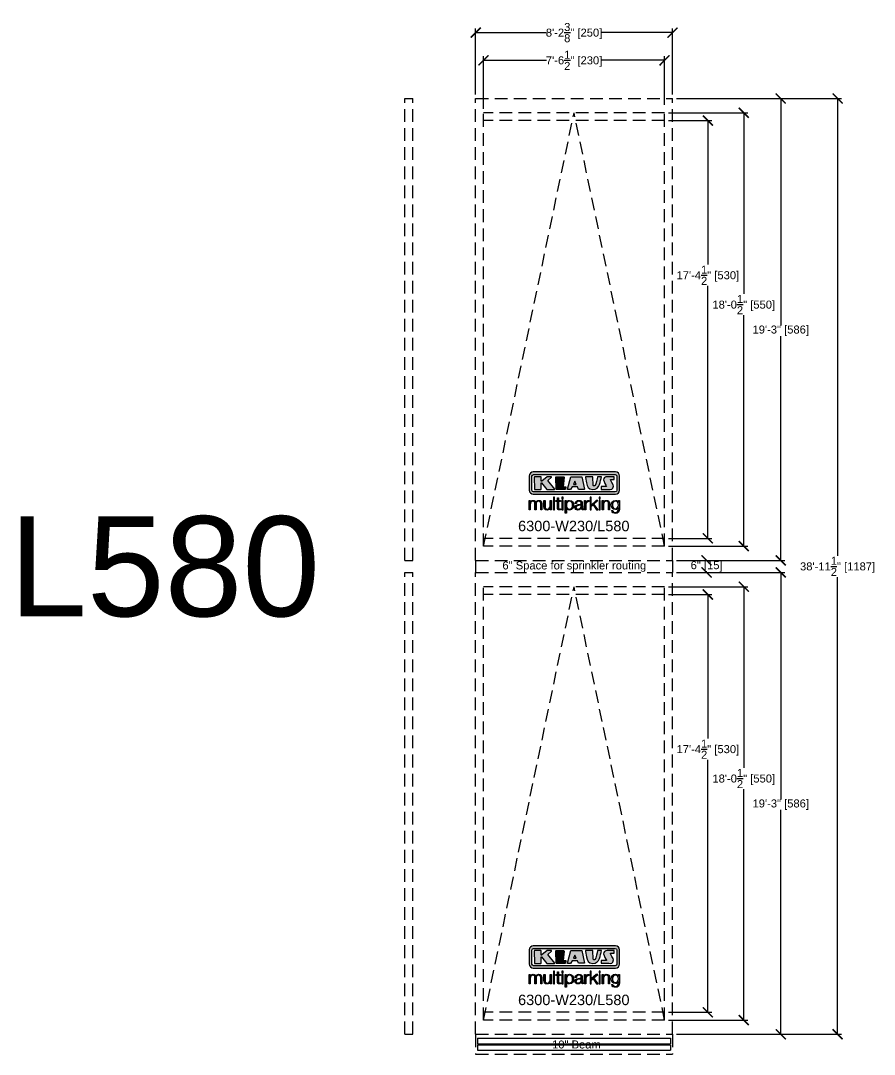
# Model space of a CAD drawing. Extents: x -210816 to 20092, y 4708 to 41486.
# Drawn here: x 18992 to 19418, y 8452 to 8968 of the extents above; entities that cross this region are included whole.
import ezdxf

# ---------------------------------------------------------------- set-up
doc = ezdxf.new("R2010")
doc.units = 0
doc.header["$MEASUREMENT"] = 0
doc.linetypes.add('DASHED', pattern=[0.2067, 0.1654, -0.0413])
doc.linetypes.add('HIDDEN', pattern=[9.525, 6.35, -3.175])
doc.layers.get('0').update_dxf_attribs({"linetype": 'CONTINUOUS'})
doc.layers.get('DEFPOINTS').update_dxf_attribs({"linetype": 'CONTINUOUS'})
for name, color, linetype in [('DIM', 6, 'CONTINUOUS'), ('KLAUS', 30, 'CONTINUOUS'), ('LOGO', 7, 'CONTINUOUS')]:
    doc.layers.add(name, color=color, linetype=linetype)
doc.styles.get("Standard").update_dxf_attribs({"font": 'arial.ttf'})
doc.dimstyles.get("Standard").update_dxf_attribs({"dimtxt": 5, "dimasz": 5, "dimexe": 2, "dimexo": 2, "dimgap": 0.09, "dimtad": 0, "dimtih": 1, "dimtoh": 1, "dimdec": 1, "dimzin": 0, "dimdsep": 46, "dimlunit": 4, "dimtxsty": 'Standard', "dimblk": 'ARCHTICK', "dimcen": -0.09, "dimadec": 0, "dimazin": 0, "dimtfac": 1, "dimtdec": 4, "dimtofl": 0, "dimtmove": 0, "dimatfit": 3, "dimldrblk": 'ARCHTICK', "dimfxl": 1, "dimtolj": 1, "dimtzin": 0, "dimarcsym": 0})

# ---------------------------------------------------------------- blocks, each defined once
blk = doc.blocks.new('_ARCHTICK')
at = {"color": 0, "linetype": 'ByBlock', "const_width": 0.15}
blk.add_lwpolyline([(-0.5, -0.5), (0.5, 0.5)], dxfattribs=at)
blk = doc.blocks.new('*D11044')
at = {"layer": 'DEFPOINTS', "color": 0}
for p in [(19313.65, 8922.48), (19313.65, 8705.98), (19353.2, 8705.98)]:
    blk.add_point(p, dxfattribs=at)
at = {"layer": 'DIM', "color": 0, "lineweight": -2}
for p, q in [((19315.65, 8922.48), (19355.2, 8922.48)), ((19353.2, 8922.48), (19353.2, 8831.97)), ((19353.2, 8705.98), (19353.2, 8821.31)), ((19315.65, 8705.98), (19355.2, 8705.98))]:
    blk.add_line(p, q, dxfattribs=at)
at = {"layer": 'DIM', "color": 0, "lineweight": -2, "xscale": 5, "yscale": 5, "zscale": 5}
for p, rotation in [((19353.2, 8922.48), 90), ((19353.2, 8705.98), 270)]:
    blk.add_blockref('_ARCHTICK', p, dxfattribs=dict(at, rotation=rotation))
at = {"layer": 'DIM', "color": 0, "insert": (19353.2, 8826.64), "char_height": 4, "attachment_point": 5}
blk.add_mtext('\\A1;18\'-0{\\H1.000000x;\\S1/2;}" [550]', dxfattribs=at)
blk = doc.blocks.new('*D11045')
at = {"layer": 'DEFPOINTS', "color": 0}
for p in [(19317.58, 8929.61), (19317.58, 8698.86), (19371.69, 8698.86)]:
    blk.add_point(p, dxfattribs=at)
at = {"layer": 'DIM', "color": 0, "lineweight": -2}
for p, q in [((19319.58, 8929.61), (19373.69, 8929.61)), ((19371.69, 8929.61), (19371.69, 8816.24)), ((19371.69, 8698.86), (19371.69, 8810.94)), ((19319.58, 8698.86), (19373.69, 8698.86))]:
    blk.add_line(p, q, dxfattribs=at)
at = {"layer": 'DIM', "color": 0, "lineweight": -2, "xscale": 5, "yscale": 5, "zscale": 5}
for p, rotation in [((19371.69, 8929.61), 90), ((19371.69, 8698.86), 270)]:
    blk.add_blockref('_ARCHTICK', p, dxfattribs=dict(at, rotation=rotation))
at = {"layer": 'DIM', "color": 0, "insert": (19371.69, 8813.59), "char_height": 4, "attachment_point": 5}
blk.add_mtext('\\A1;19\'-3" [586]', dxfattribs=at)
blk = doc.blocks.new('*D11046')
at = {"layer": 'DEFPOINTS', "color": 0}
for p in [(19313.65, 8918.58), (19313.65, 8709.86), (19335.26, 8709.86)]:
    blk.add_point(p, dxfattribs=at)
at = {"layer": 'DIM', "color": 0, "lineweight": -2}
for p, q in [((19315.65, 8918.58), (19337.26, 8918.58)), ((19335.26, 8918.58), (19335.26, 8846.65)), ((19335.26, 8709.86), (19335.26, 8836)), ((19315.65, 8709.86), (19337.26, 8709.86))]:
    blk.add_line(p, q, dxfattribs=at)
at = {"layer": 'DIM', "color": 0, "lineweight": -2, "xscale": 5, "yscale": 5, "zscale": 5}
for p, rotation in [((19335.26, 8918.58), 90), ((19335.26, 8709.86), 270)]:
    blk.add_blockref('_ARCHTICK', p, dxfattribs=dict(at, rotation=rotation))
at = {"layer": 'DIM', "color": 0, "insert": (19335.26, 8841.32), "char_height": 4, "attachment_point": 5}
blk.add_mtext('\\A1;17\'-4{\\H1.000000x;\\S1/2;}" [530]', dxfattribs=at)
blk = doc.blocks.new('*D11137')
at = {"layer": 'DEFPOINTS', "color": 0}
for p in [(19313.65, 8685.73), (19313.65, 8469.23), (19353.2, 8469.23)]:
    blk.add_point(p, dxfattribs=at)
at = {"layer": 'DIM', "color": 0, "lineweight": -2}
for p, q in [((19315.65, 8685.73), (19355.2, 8685.73)), ((19353.2, 8685.73), (19353.2, 8595.22)), ((19353.2, 8469.23), (19353.2, 8584.56)), ((19315.65, 8469.23), (19355.2, 8469.23))]:
    blk.add_line(p, q, dxfattribs=at)
at = {"layer": 'DIM', "color": 0, "lineweight": -2, "xscale": 5, "yscale": 5, "zscale": 5}
for p, rotation in [((19353.2, 8685.73), 90), ((19353.2, 8469.23), 270)]:
    blk.add_blockref('_ARCHTICK', p, dxfattribs=dict(at, rotation=rotation))
at = {"layer": 'DIM', "color": 0, "insert": (19353.2, 8589.89), "char_height": 4, "attachment_point": 5}
blk.add_mtext('\\A1;18\'-0{\\H1.000000x;\\S1/2;}" [550]', dxfattribs=at)
blk = doc.blocks.new('*D11138')
at = {"layer": 'DEFPOINTS', "color": 0}
for p in [(19317.58, 8692.86), (19317.58, 8462.11), (19371.69, 8462.11)]:
    blk.add_point(p, dxfattribs=at)
at = {"layer": 'DIM', "color": 0, "lineweight": -2}
for p, q in [((19319.58, 8692.86), (19373.69, 8692.86)), ((19371.69, 8692.86), (19371.69, 8579.49)), ((19371.69, 8462.11), (19371.69, 8574.19)), ((19319.58, 8462.11), (19373.69, 8462.11))]:
    blk.add_line(p, q, dxfattribs=at)
at = {"layer": 'DIM', "color": 0, "lineweight": -2, "xscale": 5, "yscale": 5, "zscale": 5}
for p, rotation in [((19371.69, 8692.86), 90), ((19371.69, 8462.11), 270)]:
    blk.add_blockref('_ARCHTICK', p, dxfattribs=dict(at, rotation=rotation))
at = {"layer": 'DIM', "color": 0, "insert": (19371.69, 8576.84), "char_height": 4, "attachment_point": 5}
blk.add_mtext('\\A1;19\'-3" [586]', dxfattribs=at)
blk = doc.blocks.new('*D11139')
at = {"layer": 'DEFPOINTS', "color": 0}
for p in [(19313.65, 8681.83), (19313.65, 8473.11), (19335.26, 8473.11)]:
    blk.add_point(p, dxfattribs=at)
at = {"layer": 'DIM', "color": 0, "lineweight": -2}
for p, q in [((19315.65, 8681.83), (19337.26, 8681.83)), ((19335.26, 8681.83), (19335.26, 8609.9)), ((19335.26, 8473.11), (19335.26, 8599.25)), ((19315.65, 8473.11), (19337.26, 8473.11))]:
    blk.add_line(p, q, dxfattribs=at)
at = {"layer": 'DIM', "color": 0, "lineweight": -2, "xscale": 5, "yscale": 5, "zscale": 5}
for p, rotation in [((19335.26, 8681.83), 90), ((19335.26, 8473.11), 270)]:
    blk.add_blockref('_ARCHTICK', p, dxfattribs=dict(at, rotation=rotation))
at = {"layer": 'DIM', "color": 0, "insert": (19335.26, 8604.57), "char_height": 4, "attachment_point": 5}
blk.add_mtext('\\A1;17\'-4{\\H1.000000x;\\S1/2;}" [530]', dxfattribs=at)
blk = doc.blocks.new('*D11182')
at = {"layer": 'DEFPOINTS', "color": 0}
for p in [(19317.58, 8698.86), (19317.58, 8692.86), (19334.63, 8692.86)]:
    blk.add_point(p, dxfattribs=at)
at = {"layer": 'DIM', "color": 0, "lineweight": -2}
for p, q in [((19319.58, 8698.86), (19336.63, 8698.86)), ((19334.63, 8698.86), (19334.63, 8698.51)), ((19319.58, 8692.86), (19336.63, 8692.86)), ((19334.63, 8692.86), (19334.63, 8693.21))]:
    blk.add_line(p, q, dxfattribs=at)
at = {"layer": 'DIM', "color": 0, "lineweight": -2, "xscale": 5, "yscale": 5, "zscale": 5}
for p, rotation in [((19334.63, 8698.86), 90), ((19334.63, 8692.86), 270)]:
    blk.add_blockref('_ARCHTICK', p, dxfattribs=dict(at, rotation=rotation))
at = {"layer": 'DIM', "color": 0, "insert": (19334.63, 8695.86), "char_height": 4, "attachment_point": 5}
blk.add_mtext('\\A1;6" [15]', dxfattribs=at)
blk = doc.blocks.new('*D11188')
at = {"layer": 'DEFPOINTS', "color": 0}
for p in [(19317.58, 8929.61), (19317.58, 8462.11), (19400.1, 8462.11)]:
    blk.add_point(p, dxfattribs=at)
at = {"layer": 'DIM', "color": 0, "lineweight": -2}
for p, q in [((19319.58, 8929.61), (19402.1, 8929.61)), ((19400.1, 8929.61), (19400.1, 8701.19)), ((19400.1, 8462.11), (19400.1, 8690.53)), ((19319.58, 8462.11), (19402.1, 8462.11))]:
    blk.add_line(p, q, dxfattribs=at)
at = {"layer": 'DIM', "color": 0, "lineweight": -2, "xscale": 5, "yscale": 5, "zscale": 5}
for p, rotation in [((19400.1, 8929.61), 90), ((19400.1, 8462.11), 270)]:
    blk.add_blockref('_ARCHTICK', p, dxfattribs=dict(at, rotation=rotation))
at = {"layer": 'DIM', "color": 0, "insert": (19400.1, 8695.86), "char_height": 4, "attachment_point": 5}
blk.add_mtext('\\A1;38\'-11{\\H1.000000x;\\S1/2;}" [1187]', dxfattribs=at)
blk = doc.blocks.new('A$C5798')
at = {"layer": 'KLAUS', "linetype": 'HIDDEN'}
for p, q in [((0, 0), (0, 230.75)), ((0, 230.75), (4, 230.75)), ((4, 0), (4, 230.75)), ((0, 0), (4, 0))]:
    blk.add_line(p, q, dxfattribs=at)
blk = doc.blocks.new('KLAUS')
at = {"layer": 'LOGO'}
h = blk.add_hatch(color=8, dxfattribs=at)
h.dxf.hatch_style = 2
edge = h.paths.add_edge_path()
edge.add_spline(control_points=[(3.6, 29.09), (2.88, 29.09), (2.3, 28.51), (2.3, 27.8), (2.3, 27.8), (2.3, 16.11), (2.3, 16.11), (2.3, 15.39), (2.88, 14.81), (3.6, 14.81), (3.6, 14.81), (71.16, 14.81), (71.16, 14.81), (71.88, 14.81), (72.46, 15.39), (72.46, 16.11), (72.46, 16.11), (72.46, 27.8), (72.46, 27.8), (72.46, 28.51), (71.88, 29.09), (71.16, 29.09), (71.16, 29.09), (3.6, 29.09), (3.6, 29.09), (3.6, 29.09), (3.6, 29.09), (3.6, 29.09)], knot_values=[0, 0, 0, 0, 1, 1, 1, 2, 2, 2, 3, 3, 3, 4, 4, 4, 5, 5, 5, 6, 6, 6, 7, 7, 7, 8, 8, 8, 9, 9, 9, 9], degree=3, periodic=0)
edge = h.paths.add_edge_path()
edge.add_spline(control_points=[(3.35, 31.23), (3.35, 31.23), (71.47, 31.23), (71.47, 31.23), (73.26, 31.23), (74.71, 29.77), (74.71, 27.99), (74.71, 27.99), (74.71, 16.17), (74.71, 16.17), (74.71, 14.38), (73.26, 12.93), (71.47, 12.93), (71.47, 12.93), (3.35, 12.93), (3.35, 12.93), (1.56, 12.93), (0.11, 14.38), (0.11, 16.17), (0.11, 16.17), (0.11, 27.99), (0.11, 27.99), (0.11, 29.77), (1.56, 31.23), (3.35, 31.23), (3.35, 31.23), (3.35, 31.23), (3.35, 31.23)], knot_values=[0, 0, 0, 0, 1, 1, 1, 2, 2, 2, 3, 3, 3, 4, 4, 4, 5, 5, 5, 6, 6, 6, 7, 7, 7, 8, 8, 8, 9, 9, 9, 9], degree=3, periodic=0)
h = blk.add_hatch(color=8, dxfattribs=at)
h.dxf.hatch_style = 2
edge = h.paths.add_edge_path()
edge.add_spline(control_points=[(4.5, 27.33), (4.5, 27.33), (9.7, 27.33), (9.7, 27.33), (9.84, 27.33), (9.96, 27.22), (9.96, 27.08), (9.96, 27.08), (9.96, 23.69), (9.96, 23.69), (9.96, 23.69), (9.94, 23.64), (10.04, 23.59), (10.14, 23.53), (10.2, 23.57), (10.2, 23.57), (10.2, 23.57), (10.51, 23.75), (10.51, 23.75), (10.51, 23.75), (14.94, 27.33), (14.94, 27.33), (14.94, 27.33), (18.41, 27.33), (18.41, 27.33), (18.41, 27.33), (18.49, 27.33), (18.56, 27.2), (18.65, 27.04), (18.53, 26.91), (18.53, 26.91), (18.53, 26.91), (15.49, 24.11), (15.49, 24.11), (15.49, 24.11), (21.14, 17.06), (21.14, 17.06), (21.14, 17.06), (21.13, 16.91), (21.13, 16.91), (21.08, 16.84), (20.99, 16.82), (20.99, 16.82), (20.99, 16.82), (14.7, 16.82), (14.7, 16.82), (14.7, 16.82), (10.26, 22.17), (10.26, 22.17), (10.26, 22.17), (10.19, 22.24), (10.08, 22.21), (9.97, 22.18), (9.96, 22.11), (9.96, 22.11), (9.96, 22.11), (9.96, 17.08), (9.96, 17.08), (9.96, 16.94), (9.84, 16.82), (9.7, 16.82), (9.7, 16.82), (4.5, 16.82), (4.5, 16.82), (4.36, 16.82), (4.25, 16.94), (4.25, 17.08), (4.25, 17.08), (4.25, 27.08), (4.25, 27.08), (4.25, 27.22), (4.36, 27.33), (4.5, 27.33), (4.5, 27.33), (4.5, 27.33), (4.5, 27.33)], knot_values=[0, 0, 0, 0, 1, 1, 1, 2, 2, 2, 3, 3, 3, 4, 4, 4, 5, 5, 5, 6, 6, 6, 7, 7, 7, 8, 8, 8, 9, 9, 9, 10, 10, 10, 11, 11, 11, 12, 12, 12, 13, 13, 13, 14, 14, 14, 15, 15, 15, 16, 16, 16, 17, 17, 17, 18, 18, 18, 19, 19, 19, 20, 20, 20, 21, 21, 21, 22, 22, 22, 23, 23, 23, 24, 24, 24, 25, 25, 25, 25], degree=3, periodic=0)
h = blk.add_hatch(color=8, dxfattribs=at)
h.dxf.hatch_style = 2
h.paths.add_polyline_path([(22.42, 17.06), (21.97, 27.15), (22.24, 27.33), (28.55, 27.33), (28.86, 26.97), (28.01, 19.08), (30.26, 19.07), (30.44, 18.95), (30.08, 16.95), (29.49, 16.82), (22.6, 16.82)])
h = blk.add_hatch(color=8, dxfattribs=at)
h.paths.add_polyline_path([(36.52, 21.01), (38.93, 21.01), (37.87, 23.57)])
h.paths.add_polyline_path([(34.52, 27.33), (43.65, 27.33), (45.76, 16.94), (45.57, 16.82), (40.83, 16.82), (39.89, 18.95), (35.42, 18.95), (34.27, 16.82), (31.78, 16.82), (31.66, 17)])
h = blk.add_hatch(color=8, dxfattribs=at)
h.dxf.hatch_style = 2
edge = h.paths.add_edge_path()
edge.add_spline(control_points=[(52.69, 27.32), (52.69, 27.32), (52.88, 20.14), (52.88, 20.14), (53.01, 19.89), (53.2, 19.77), (53.43, 19.71), (53.91, 19.59), (54.43, 19.57), (54.64, 20.03), (55.23, 21.34), (56.27, 25.45), (56.6, 27.33), (56.6, 27.33), (59.77, 27.33), (59.77, 27.33), (58.77, 23.9), (58.56, 16.82), (52.63, 16.76), (48.72, 16.72), (48.01, 19.35), (47.27, 22.24), (46.89, 23.68), (46.54, 27.33), (46.54, 27.33), (46.54, 27.33), (52.69, 27.32), (52.69, 27.32), (52.69, 27.32), (52.69, 27.32), (52.69, 27.32)], knot_values=[0, 0, 0, 0, 1, 1, 1, 2, 2, 2, 3, 3, 3, 4, 4, 4, 5, 5, 5, 6, 6, 6, 7, 7, 7, 8, 8, 8, 9, 9, 9, 10, 10, 10, 10], degree=3, periodic=0)
h = blk.add_hatch(color=8, dxfattribs=at)
h.dxf.hatch_style = 2
edge = h.paths.add_edge_path()
edge.add_spline(control_points=[(64.46, 27.33), (64.46, 27.33), (70.31, 27.33), (70.31, 27.33), (70.31, 26.52), (70.31, 26.02), (70.31, 25.12), (70.31, 25.12), (67.3, 25.12), (67.3, 25.12), (67.24, 25.04), (67.25, 25.11), (67.25, 24.91), (67.25, 24.88), (69.73, 20.38), (69.73, 19.57), (69.73, 16.4), (67.22, 16.81), (65.9, 16.82), (65.9, 16.82), (59.59, 16.82), (59.59, 16.82), (59.59, 17.76), (59.59, 18.23), (59.59, 19.14), (59.59, 19.14), (63.75, 19.14), (63.75, 19.14), (63.82, 19.22), (63.81, 19.11), (63.81, 19.31), (63.81, 20.32), (61.58, 23.06), (61.58, 24.63), (61.58, 26.33), (62.83, 27.34), (64.46, 27.33), (64.46, 27.33), (64.46, 27.33), (64.46, 27.33)], knot_values=[0, 0, 0, 0, 1, 1, 1, 2, 2, 2, 3, 3, 3, 4, 4, 4, 5, 5, 5, 6, 6, 6, 7, 7, 7, 8, 8, 8, 9, 9, 9, 10, 10, 10, 11, 11, 11, 12, 12, 12, 13, 13, 13, 13], degree=3, periodic=0)
h = blk.add_hatch(color=30, dxfattribs=at)
h.dxf.hatch_style = 2
h.paths.add_polyline_path([(20.07, 0), (20.99, 0), (20.99, 10.45), (20.07, 10.45)])
h = blk.add_hatch(color=30, dxfattribs=at)
h.dxf.hatch_style = 2
edge = h.paths.add_edge_path()
edge.add_spline(control_points=[(24.22, 9.82), (24.22, 9.82), (23.3, 9.82), (23.3, 9.82), (23.3, 9.82), (23.3, 7.55), (23.3, 7.55), (23.3, 7.55), (21.98, 7.55), (21.98, 7.55), (21.98, 7.55), (21.98, 6.78), (21.98, 6.78), (21.98, 6.78), (23.3, 6.78), (23.3, 6.78), (23.3, 6.78), (23.3, 1.61), (23.3, 1.61), (23.28, 0.32), (23.71, -0.09), (24.94, -0.09), (25.22, -0.09), (25.48, -0.06), (25.76, -0.06), (25.76, -0.06), (25.76, 0.73), (25.76, 0.73), (25.5, 0.7), (25.23, 0.69), (24.97, 0.69), (24.31, 0.73), (24.22, 1.08), (24.22, 1.68), (24.22, 1.68), (24.22, 6.78), (24.22, 6.78), (24.22, 6.78), (25.76, 6.78), (25.76, 6.78), (25.76, 6.78), (25.76, 7.55), (25.76, 7.55), (25.76, 7.55), (24.22, 7.55), (24.22, 7.55), (24.22, 7.55), (24.22, 9.82), (24.22, 9.82), (24.22, 9.82), (24.22, 9.82), (24.22, 9.82)], knot_values=[0, 0, 0, 0, 1, 1, 1, 2, 2, 2, 3, 3, 3, 4, 4, 4, 5, 5, 5, 6, 6, 6, 7, 7, 7, 8, 8, 8, 9, 9, 9, 10, 10, 10, 11, 11, 11, 12, 12, 12, 13, 13, 13, 14, 14, 14, 15, 15, 15, 16, 16, 16, 17, 17, 17, 17], degree=3, periodic=0)
h = blk.add_hatch(color=30, dxfattribs=at)
h.paths.add_polyline_path([(27.1, 0), (28.03, 0), (28.03, 7.55), (27.1, 7.55)])
h.paths.add_polyline_path([(27.1, 8.98), (28.03, 8.98), (28.03, 10.45), (27.1, 10.45)])
h = blk.add_hatch(color=30, dxfattribs=at)
h.dxf.hatch_style = 2
h.paths.add_polyline_path([(50.4, 0), (51.32, 0), (51.32, 2.87), (52.82, 4.11), (55.8, 0), (56.96, 0), (53.52, 4.76), (56.74, 7.55), (55.51, 7.55), (51.32, 3.89), (51.32, 10.45), (50.4, 10.45)])
h = blk.add_hatch(color=30, dxfattribs=at)
h.paths.add_polyline_path([(57.74, 0), (58.66, 0), (58.66, 7.55), (57.74, 7.55)])
h.paths.add_polyline_path([(57.74, 8.98), (58.66, 8.98), (58.66, 10.45), (57.74, 10.45)])
h = blk.add_hatch(color=30, dxfattribs=at)
h.dxf.hatch_style = 2
edge = h.paths.add_edge_path()
edge.add_spline(control_points=[(0, 0), (0, 0), (0.92, 0), (0.92, 0), (0.92, 0), (0.92, 4.22), (0.92, 4.22), (0.94, 5.8), (1.58, 7), (3.18, 7), (4.35, 7), (4.77, 6.15), (4.76, 5.12), (4.76, 5.12), (4.76, 0), (4.76, 0), (4.76, 0), (5.68, 0), (5.68, 0), (5.68, 0), (5.68, 4.27), (5.68, 4.27), (5.68, 5.68), (6.14, 7), (7.73, 7), (9.05, 7), (9.52, 6.32), (9.52, 5.08), (9.52, 5.08), (9.52, 0), (9.52, 0), (9.52, 0), (10.44, 0), (10.44, 0), (10.44, 0), (10.44, 5.12), (10.44, 5.12), (10.44, 6.91), (9.59, 7.77), (7.94, 7.77), (6.94, 7.77), (5.99, 7.29), (5.54, 6.3), (5.26, 7.29), (4.36, 7.77), (3.37, 7.77), (2.17, 7.77), (1.38, 7.19), (0.89, 6.28), (0.89, 6.28), (0.85, 6.28), (0.85, 6.28), (0.85, 6.28), (0.85, 7.55), (0.85, 7.55), (0.85, 7.55), (0, 7.55), (0, 7.55), (0, 7.55), (0, 0), (0, 0), (0, 0), (0, 0), (0, 0)], knot_values=[0, 0, 0, 0, 1, 1, 1, 2, 2, 2, 3, 3, 3, 4, 4, 4, 5, 5, 5, 6, 6, 6, 7, 7, 7, 8, 8, 8, 9, 9, 9, 10, 10, 10, 11, 11, 11, 12, 12, 12, 13, 13, 13, 14, 14, 14, 15, 15, 15, 16, 16, 16, 17, 17, 17, 18, 18, 18, 19, 19, 19, 20, 20, 20, 21, 21, 21, 21], degree=3, periodic=0)
h = blk.add_hatch(color=30, dxfattribs=at)
h.dxf.hatch_style = 2
edge = h.paths.add_edge_path()
edge.add_spline(control_points=[(18.31, 7.55), (18.31, 7.55), (17.39, 7.55), (17.39, 7.55), (17.39, 7.55), (17.39, 3.59), (17.39, 3.59), (17.39, 2.05), (16.7, 0.56), (15.12, 0.56), (13.66, 0.56), (13.15, 1.27), (13.1, 2.64), (13.1, 2.64), (13.1, 7.55), (13.1, 7.55), (13.1, 7.55), (12.18, 7.55), (12.18, 7.55), (12.18, 7.55), (12.18, 2.65), (12.18, 2.65), (12.18, 0.89), (12.93, -0.22), (14.83, -0.22), (15.96, -0.22), (16.95, 0.35), (17.44, 1.36), (17.44, 1.36), (17.47, 1.36), (17.47, 1.36), (17.47, 1.36), (17.47, 0), (17.47, 0), (17.47, 0), (18.31, 0), (18.31, 0), (18.31, 0), (18.31, 7.55), (18.31, 7.55), (18.31, 7.55), (18.31, 7.55), (18.31, 7.55)], knot_values=[0, 0, 0, 0, 1, 1, 1, 2, 2, 2, 3, 3, 3, 4, 4, 4, 5, 5, 5, 6, 6, 6, 7, 7, 7, 8, 8, 8, 9, 9, 9, 10, 10, 10, 11, 11, 11, 12, 12, 12, 13, 13, 13, 14, 14, 14, 14], degree=3, periodic=0)
h = blk.add_hatch(color=30, dxfattribs=at)
edge = h.paths.add_edge_path()
edge.add_spline(control_points=[(35.84, 3.78), (35.84, 2.21), (35.12, 0.56), (33.37, 0.56), (31.4, 0.56), (30.72, 2.21), (30.72, 3.78), (30.72, 5.49), (31.33, 7), (33.37, 7), (35.12, 7), (35.84, 5.34), (35.84, 3.78), (35.84, 3.78), (35.84, 3.78), (35.84, 3.78)], knot_values=[0, 0, 0, 0, 1, 1, 1, 2, 2, 2, 3, 3, 3, 4, 4, 4, 5, 5, 5, 5], degree=3, periodic=0)
edge = h.paths.add_edge_path()
edge.add_spline(control_points=[(29.79, -2.8), (29.79, -2.8), (30.72, -2.8), (30.72, -2.8), (30.72, -2.8), (30.72, 1.43), (30.72, 1.43), (30.72, 1.43), (30.74, 1.43), (30.74, 1.43), (31.14, 0.35), (32.24, -0.22), (33.37, -0.22), (35.66, -0.22), (36.76, 1.64), (36.76, 3.78), (36.76, 5.91), (35.66, 7.77), (33.37, 7.77), (32.15, 7.77), (31.1, 7.14), (30.67, 6.12), (30.67, 6.12), (30.64, 6.12), (30.64, 6.12), (30.64, 6.12), (30.64, 7.55), (30.64, 7.55), (30.64, 7.55), (29.79, 7.55), (29.79, 7.55), (29.79, 7.55), (29.79, -2.8), (29.79, -2.8), (29.79, -2.8), (29.79, -2.8), (29.79, -2.8)], knot_values=[0, 0, 0, 0, 1, 1, 1, 2, 2, 2, 3, 3, 3, 4, 4, 4, 5, 5, 5, 6, 6, 6, 7, 7, 7, 8, 8, 8, 9, 9, 9, 10, 10, 10, 11, 11, 11, 12, 12, 12, 12], degree=3, periodic=0)
h = blk.add_hatch(color=30, dxfattribs=at)
edge = h.paths.add_edge_path()
edge.add_spline(control_points=[(43.03, 2.93), (43.04, 1.45), (41.8, 0.56), (40.39, 0.56), (39.53, 0.56), (38.71, 1.13), (38.71, 2.05), (38.71, 3.53), (40.66, 3.51), (42.22, 3.79), (42.47, 3.84), (42.88, 3.91), (43, 4.13), (43, 4.13), (43.03, 4.13), (43.03, 4.13), (43.03, 4.13), (43.03, 2.93), (43.03, 2.93), (43.03, 2.93), (43.03, 2.93), (43.03, 2.93)], knot_values=[0, 0, 0, 0, 1, 1, 1, 2, 2, 2, 3, 3, 3, 4, 4, 4, 5, 5, 5, 6, 6, 6, 7, 7, 7, 7], degree=3, periodic=0)
edge = h.paths.add_edge_path()
edge.add_spline(control_points=[(39.03, 5.24), (39.06, 6.47), (39.91, 7), (41.05, 7), (42.14, 7), (43.03, 6.69), (43.03, 5.45), (43.03, 4.61), (42.6, 4.51), (41.84, 4.42), (39.85, 4.19), (37.79, 4.11), (37.79, 1.99), (37.79, 0.47), (38.93, -0.22), (40.32, -0.22), (41.77, -0.22), (42.43, 0.34), (43.07, 1.32), (43.07, 1.32), (43.1, 1.32), (43.1, 1.32), (43.1, 0.53), (43.25, 0), (44.19, 0), (44.43, 0), (44.58, 0.01), (44.79, 0.06), (44.79, 0.06), (44.79, 0.83), (44.79, 0.83), (44.71, 0.81), (44.6, 0.78), (44.49, 0.78), (44.13, 0.78), (43.95, 0.98), (43.95, 1.33), (43.95, 1.33), (43.95, 5.34), (43.95, 5.34), (43.95, 7.36), (42.5, 7.77), (41.17, 7.77), (39.44, 7.77), (38.2, 7.01), (38.11, 5.24), (38.11, 5.24), (39.03, 5.24), (39.03, 5.24), (39.03, 5.24), (39.03, 5.24), (39.03, 5.24)], knot_values=[0, 0, 0, 0, 1, 1, 1, 2, 2, 2, 3, 3, 3, 4, 4, 4, 5, 5, 5, 6, 6, 6, 7, 7, 7, 8, 8, 8, 9, 9, 9, 10, 10, 10, 11, 11, 11, 12, 12, 12, 13, 13, 13, 14, 14, 14, 15, 15, 15, 16, 16, 16, 17, 17, 17, 17], degree=3, periodic=0)
h = blk.add_hatch(color=30, dxfattribs=at)
h.dxf.hatch_style = 2
edge = h.paths.add_edge_path()
edge.add_spline(control_points=[(45.79, 0), (45.79, 0), (46.71, 0), (46.71, 0), (46.71, 0), (46.71, 4.03), (46.71, 4.03), (46.71, 5.59), (47.85, 6.82), (49.52, 6.73), (49.52, 6.73), (49.52, 7.66), (49.52, 7.66), (48.16, 7.72), (47.14, 7), (46.67, 5.78), (46.67, 5.78), (46.64, 5.78), (46.64, 5.78), (46.64, 5.78), (46.64, 7.55), (46.64, 7.55), (46.64, 7.55), (45.79, 7.55), (45.79, 7.55), (45.79, 7.55), (45.79, 0), (45.79, 0), (45.79, 0), (45.79, 0), (45.79, 0)], knot_values=[0, 0, 0, 0, 1, 1, 1, 2, 2, 2, 3, 3, 3, 4, 4, 4, 5, 5, 5, 6, 6, 6, 7, 7, 7, 8, 8, 8, 9, 9, 9, 10, 10, 10, 10], degree=3, periodic=0)
h = blk.add_hatch(color=30, dxfattribs=at)
h.dxf.hatch_style = 2
edge = h.paths.add_edge_path()
edge.add_spline(control_points=[(60.41, 0), (60.41, 0), (61.33, 0), (61.33, 0), (61.33, 0), (61.33, 4.41), (61.33, 4.41), (61.36, 5.89), (62.24, 7), (63.7, 7), (65.2, 7), (65.62, 6.02), (65.62, 4.71), (65.62, 4.71), (65.62, 0), (65.62, 0), (65.62, 0), (66.54, 0), (66.54, 0), (66.54, 0), (66.54, 4.86), (66.54, 4.86), (66.54, 6.66), (65.9, 7.77), (63.78, 7.77), (62.71, 7.77), (61.7, 7.16), (61.36, 6.25), (61.36, 6.25), (61.33, 6.25), (61.33, 6.25), (61.33, 6.25), (61.33, 7.55), (61.33, 7.55), (61.33, 7.55), (60.41, 7.55), (60.41, 7.55), (60.41, 7.55), (60.41, 0), (60.41, 0), (60.41, 0), (60.41, 0), (60.41, 0)], knot_values=[0, 0, 0, 0, 1, 1, 1, 2, 2, 2, 3, 3, 3, 4, 4, 4, 5, 5, 5, 6, 6, 6, 7, 7, 7, 8, 8, 8, 9, 9, 9, 10, 10, 10, 11, 11, 11, 12, 12, 12, 13, 13, 13, 14, 14, 14, 14], degree=3, periodic=0)
h = blk.add_hatch(color=30, dxfattribs=at)
edge = h.paths.add_edge_path()
edge.add_spline(control_points=[(71.32, 0.86), (69.62, 0.86), (68.83, 2.34), (68.83, 3.86), (68.83, 5.43), (69.56, 7), (71.32, 7), (73.06, 7), (73.75, 5.34), (73.75, 3.86), (73.75, 2.33), (72.91, 0.86), (71.32, 0.86), (71.32, 0.86), (71.32, 0.86), (71.32, 0.86)], knot_values=[0, 0, 0, 0, 1, 1, 1, 2, 2, 2, 3, 3, 3, 4, 4, 4, 5, 5, 5, 5], degree=3, periodic=0)
edge = h.paths.add_edge_path()
edge.add_spline(control_points=[(74.67, 7.55), (74.67, 7.55), (73.75, 7.55), (73.75, 7.55), (73.75, 7.55), (73.75, 6.25), (73.75, 6.25), (73.75, 6.25), (73.72, 6.25), (73.72, 6.25), (73.35, 7.09), (72.41, 7.77), (71.32, 7.77), (69.13, 7.77), (67.9, 6.05), (67.9, 3.97), (67.9, 1.82), (68.9, 0.09), (71.32, 0.09), (72.4, 0.09), (73.29, 0.72), (73.72, 1.64), (73.72, 1.64), (73.75, 1.64), (73.75, 1.64), (73.75, 1.64), (73.75, 0.61), (73.75, 0.61), (73.75, -1.23), (73.01, -2.24), (71.32, -2.24), (70.29, -2.24), (69.31, -1.85), (69.1, -0.73), (69.1, -0.73), (68.18, -0.73), (68.18, -0.73), (68.31, -2.34), (69.81, -3.02), (71.32, -3.02), (73.79, -3.02), (74.65, -1.64), (74.67, 0.61), (74.67, 0.61), (74.67, 7.55), (74.67, 7.55), (74.67, 7.55), (74.67, 7.55), (74.67, 7.55)], knot_values=[0, 0, 0, 0, 1, 1, 1, 2, 2, 2, 3, 3, 3, 4, 4, 4, 5, 5, 5, 6, 6, 6, 7, 7, 7, 8, 8, 8, 9, 9, 9, 10, 10, 10, 11, 11, 11, 12, 12, 12, 13, 13, 13, 14, 14, 14, 15, 15, 15, 16, 16, 16, 16], degree=3, periodic=0)
for points in [[(22.42, 17.06), (21.97, 27.15), (22.24, 27.33), (28.55, 27.33), (28.86, 26.97), (28.01, 19.08), (30.26, 19.07), (30.44, 18.95), (30.08, 16.95), (29.49, 16.82), (22.6, 16.82), (22.42, 17.06), (22.42, 17.06)], [(34.52, 27.33), (43.65, 27.33), (45.76, 16.94), (45.57, 16.82), (40.83, 16.82), (39.89, 18.95), (35.42, 18.95), (34.27, 16.82), (31.78, 16.82), (31.66, 17), (34.52, 27.33), (34.52, 27.33)], [(36.52, 21.01), (38.93, 21.01), (37.87, 23.57), (36.52, 21.01), (36.52, 21.01)], [(20.07, 0), (20.99, 0), (20.99, 10.45), (20.07, 10.45), (20.07, 0), (20.07, 0)], [(27.1, 8.98), (28.03, 8.98), (28.03, 10.45), (27.1, 10.45), (27.1, 8.98), (27.1, 8.98)], [(50.4, 0), (51.32, 0), (51.32, 2.87), (52.82, 4.11), (55.8, 0), (56.96, 0), (53.52, 4.76), (56.74, 7.55), (55.51, 7.55), (51.32, 3.89), (51.32, 10.45), (50.4, 10.45), (50.4, 0), (50.4, 0)], [(57.74, 8.98), (58.66, 8.98), (58.66, 10.45), (57.74, 10.45), (57.74, 8.98), (57.74, 8.98)], [(27.1, 0), (28.03, 0), (28.03, 7.55), (27.1, 7.55), (27.1, 0), (27.1, 0)], [(57.74, 0), (58.66, 0), (58.66, 7.55), (57.74, 7.55), (57.74, 0), (57.74, 0)]]:
    blk.add_lwpolyline(points, dxfattribs=at)
for points, knots in [([(3.35, 31.23), (3.35, 31.23), (71.47, 31.23), (71.47, 31.23), (73.26, 31.23), (74.71, 29.77), (74.71, 27.99), (74.71, 27.99), (74.71, 16.17), (74.71, 16.17), (74.71, 14.38), (73.26, 12.93), (71.47, 12.93), (71.47, 12.93), (3.35, 12.93), (3.35, 12.93), (1.56, 12.93), (0.11, 14.38), (0.11, 16.17), (0.11, 16.17), (0.11, 27.99), (0.11, 27.99), (0.11, 29.77), (1.56, 31.23), (3.35, 31.23), (3.35, 31.23), (3.35, 31.23), (3.35, 31.23)], [0, 0, 0, 0, 1, 1, 1, 2, 2, 2, 3, 3, 3, 4, 4, 4, 5, 5, 5, 6, 6, 6, 7, 7, 7, 8, 8, 8, 9, 9, 9, 9]), ([(3.6, 29.09), (2.88, 29.09), (2.3, 28.51), (2.3, 27.8), (2.3, 27.8), (2.3, 16.11), (2.3, 16.11), (2.3, 15.39), (2.88, 14.81), (3.6, 14.81), (3.6, 14.81), (71.16, 14.81), (71.16, 14.81), (71.88, 14.81), (72.46, 15.39), (72.46, 16.11), (72.46, 16.11), (72.46, 27.8), (72.46, 27.8), (72.46, 28.51), (71.88, 29.09), (71.16, 29.09), (71.16, 29.09), (3.6, 29.09), (3.6, 29.09), (3.6, 29.09), (3.6, 29.09), (3.6, 29.09)], [0, 0, 0, 0, 1, 1, 1, 2, 2, 2, 3, 3, 3, 4, 4, 4, 5, 5, 5, 6, 6, 6, 7, 7, 7, 8, 8, 8, 9, 9, 9, 9]), ([(4.5, 27.33), (4.5, 27.33), (9.7, 27.33), (9.7, 27.33), (9.84, 27.33), (9.96, 27.22), (9.96, 27.08), (9.96, 27.08), (9.96, 23.69), (9.96, 23.69), (9.96, 23.69), (9.94, 23.64), (10.04, 23.59), (10.14, 23.53), (10.2, 23.57), (10.2, 23.57), (10.2, 23.57), (10.51, 23.75), (10.51, 23.75), (10.51, 23.75), (14.94, 27.33), (14.94, 27.33), (14.94, 27.33), (18.41, 27.33), (18.41, 27.33), (18.41, 27.33), (18.49, 27.33), (18.56, 27.2), (18.65, 27.04), (18.53, 26.91), (18.53, 26.91), (18.53, 26.91), (15.49, 24.11), (15.49, 24.11), (15.49, 24.11), (21.14, 17.06), (21.14, 17.06), (21.14, 17.06), (21.13, 16.91), (21.13, 16.91), (21.08, 16.84), (20.99, 16.82), (20.99, 16.82), (20.99, 16.82), (14.7, 16.82), (14.7, 16.82), (14.7, 16.82), (10.26, 22.17), (10.26, 22.17), (10.26, 22.17), (10.19, 22.24), (10.08, 22.21), (9.97, 22.18), (9.96, 22.11), (9.96, 22.11), (9.96, 22.11), (9.96, 17.08), (9.96, 17.08), (9.96, 16.94), (9.84, 16.82), (9.7, 16.82), (9.7, 16.82), (4.5, 16.82), (4.5, 16.82), (4.36, 16.82), (4.25, 16.94), (4.25, 17.08), (4.25, 17.08), (4.25, 27.08), (4.25, 27.08), (4.25, 27.22), (4.36, 27.33), (4.5, 27.33), (4.5, 27.33), (4.5, 27.33), (4.5, 27.33)], [0, 0, 0, 0, 1, 1, 1, 2, 2, 2, 3, 3, 3, 4, 4, 4, 5, 5, 5, 6, 6, 6, 7, 7, 7, 8, 8, 8, 9, 9, 9, 10, 10, 10, 11, 11, 11, 12, 12, 12, 13, 13, 13, 14, 14, 14, 15, 15, 15, 16, 16, 16, 17, 17, 17, 18, 18, 18, 19, 19, 19, 20, 20, 20, 21, 21, 21, 22, 22, 22, 23, 23, 23, 24, 24, 24, 25, 25, 25, 25]), ([(52.69, 27.32), (52.69, 27.32), (52.88, 20.14), (52.88, 20.14), (53.01, 19.89), (53.2, 19.77), (53.43, 19.71), (53.91, 19.59), (54.43, 19.57), (54.64, 20.03), (55.23, 21.34), (56.27, 25.45), (56.6, 27.33), (56.6, 27.33), (59.77, 27.33), (59.77, 27.33), (58.77, 23.9), (58.56, 16.82), (52.63, 16.76), (48.72, 16.72), (48.01, 19.35), (47.27, 22.24), (46.89, 23.68), (46.54, 27.33), (46.54, 27.33), (46.54, 27.33), (52.69, 27.32), (52.69, 27.32), (52.69, 27.32), (52.69, 27.32), (52.69, 27.32)], [0, 0, 0, 0, 1, 1, 1, 2, 2, 2, 3, 3, 3, 4, 4, 4, 5, 5, 5, 6, 6, 6, 7, 7, 7, 8, 8, 8, 9, 9, 9, 10, 10, 10, 10]), ([(64.46, 27.33), (64.46, 27.33), (70.31, 27.33), (70.31, 27.33), (70.31, 26.52), (70.31, 26.02), (70.31, 25.12), (70.31, 25.12), (67.3, 25.12), (67.3, 25.12), (67.24, 25.04), (67.25, 25.11), (67.25, 24.91), (67.25, 24.88), (69.73, 20.38), (69.73, 19.57), (69.73, 16.4), (67.22, 16.81), (65.9, 16.82), (65.9, 16.82), (59.59, 16.82), (59.59, 16.82), (59.59, 17.76), (59.59, 18.23), (59.59, 19.14), (59.59, 19.14), (63.75, 19.14), (63.75, 19.14), (63.82, 19.22), (63.81, 19.11), (63.81, 19.31), (63.81, 20.32), (61.58, 23.06), (61.58, 24.63), (61.58, 26.33), (62.83, 27.34), (64.46, 27.33), (64.46, 27.33), (64.46, 27.33), (64.46, 27.33)], [0, 0, 0, 0, 1, 1, 1, 2, 2, 2, 3, 3, 3, 4, 4, 4, 5, 5, 5, 6, 6, 6, 7, 7, 7, 8, 8, 8, 9, 9, 9, 10, 10, 10, 11, 11, 11, 12, 12, 12, 13, 13, 13, 13]), ([(24.22, 9.82), (24.22, 9.82), (23.3, 9.82), (23.3, 9.82), (23.3, 9.82), (23.3, 7.55), (23.3, 7.55), (23.3, 7.55), (21.98, 7.55), (21.98, 7.55), (21.98, 7.55), (21.98, 6.78), (21.98, 6.78), (21.98, 6.78), (23.3, 6.78), (23.3, 6.78), (23.3, 6.78), (23.3, 1.61), (23.3, 1.61), (23.28, 0.32), (23.71, -0.09), (24.94, -0.09), (25.22, -0.09), (25.48, -0.06), (25.76, -0.06), (25.76, -0.06), (25.76, 0.73), (25.76, 0.73), (25.5, 0.7), (25.23, 0.69), (24.97, 0.69), (24.31, 0.73), (24.22, 1.08), (24.22, 1.68), (24.22, 1.68), (24.22, 6.78), (24.22, 6.78), (24.22, 6.78), (25.76, 6.78), (25.76, 6.78), (25.76, 6.78), (25.76, 7.55), (25.76, 7.55), (25.76, 7.55), (24.22, 7.55), (24.22, 7.55), (24.22, 7.55), (24.22, 9.82), (24.22, 9.82), (24.22, 9.82), (24.22, 9.82), (24.22, 9.82)], [0, 0, 0, 0, 1, 1, 1, 2, 2, 2, 3, 3, 3, 4, 4, 4, 5, 5, 5, 6, 6, 6, 7, 7, 7, 8, 8, 8, 9, 9, 9, 10, 10, 10, 11, 11, 11, 12, 12, 12, 13, 13, 13, 14, 14, 14, 15, 15, 15, 16, 16, 16, 17, 17, 17, 17]), ([(0, 0), (0, 0), (0.92, 0), (0.92, 0), (0.92, 0), (0.92, 4.22), (0.92, 4.22), (0.94, 5.8), (1.58, 7), (3.18, 7), (4.35, 7), (4.77, 6.15), (4.76, 5.12), (4.76, 5.12), (4.76, 0), (4.76, 0), (4.76, 0), (5.68, 0), (5.68, 0), (5.68, 0), (5.68, 4.27), (5.68, 4.27), (5.68, 5.68), (6.14, 7), (7.73, 7), (9.05, 7), (9.52, 6.32), (9.52, 5.08), (9.52, 5.08), (9.52, 0), (9.52, 0), (9.52, 0), (10.44, 0), (10.44, 0), (10.44, 0), (10.44, 5.12), (10.44, 5.12), (10.44, 6.91), (9.59, 7.77), (7.94, 7.77), (6.94, 7.77), (5.99, 7.29), (5.54, 6.3), (5.26, 7.29), (4.36, 7.77), (3.37, 7.77), (2.17, 7.77), (1.38, 7.19), (0.89, 6.28), (0.89, 6.28), (0.85, 6.28), (0.85, 6.28), (0.85, 6.28), (0.85, 7.55), (0.85, 7.55), (0.85, 7.55), (0, 7.55), (0, 7.55), (0, 7.55), (0, 0), (0, 0), (0, 0), (0, 0), (0, 0)], [0, 0, 0, 0, 1, 1, 1, 2, 2, 2, 3, 3, 3, 4, 4, 4, 5, 5, 5, 6, 6, 6, 7, 7, 7, 8, 8, 8, 9, 9, 9, 10, 10, 10, 11, 11, 11, 12, 12, 12, 13, 13, 13, 14, 14, 14, 15, 15, 15, 16, 16, 16, 17, 17, 17, 18, 18, 18, 19, 19, 19, 20, 20, 20, 21, 21, 21, 21]), ([(18.31, 7.55), (18.31, 7.55), (17.39, 7.55), (17.39, 7.55), (17.39, 7.55), (17.39, 3.59), (17.39, 3.59), (17.39, 2.05), (16.7, 0.56), (15.12, 0.56), (13.66, 0.56), (13.15, 1.27), (13.1, 2.64), (13.1, 2.64), (13.1, 7.55), (13.1, 7.55), (13.1, 7.55), (12.18, 7.55), (12.18, 7.55), (12.18, 7.55), (12.18, 2.65), (12.18, 2.65), (12.18, 0.89), (12.93, -0.22), (14.83, -0.22), (15.96, -0.22), (16.95, 0.35), (17.44, 1.36), (17.44, 1.36), (17.47, 1.36), (17.47, 1.36), (17.47, 1.36), (17.47, 0), (17.47, 0), (17.47, 0), (18.31, 0), (18.31, 0), (18.31, 0), (18.31, 7.55), (18.31, 7.55), (18.31, 7.55), (18.31, 7.55), (18.31, 7.55)], [0, 0, 0, 0, 1, 1, 1, 2, 2, 2, 3, 3, 3, 4, 4, 4, 5, 5, 5, 6, 6, 6, 7, 7, 7, 8, 8, 8, 9, 9, 9, 10, 10, 10, 11, 11, 11, 12, 12, 12, 13, 13, 13, 14, 14, 14, 14]), ([(29.79, -2.8), (29.79, -2.8), (30.72, -2.8), (30.72, -2.8), (30.72, -2.8), (30.72, 1.43), (30.72, 1.43), (30.72, 1.43), (30.74, 1.43), (30.74, 1.43), (31.14, 0.35), (32.24, -0.22), (33.37, -0.22), (35.66, -0.22), (36.76, 1.64), (36.76, 3.78), (36.76, 5.91), (35.66, 7.77), (33.37, 7.77), (32.15, 7.77), (31.1, 7.14), (30.67, 6.12), (30.67, 6.12), (30.64, 6.12), (30.64, 6.12), (30.64, 6.12), (30.64, 7.55), (30.64, 7.55), (30.64, 7.55), (29.79, 7.55), (29.79, 7.55), (29.79, 7.55), (29.79, -2.8), (29.79, -2.8), (29.79, -2.8), (29.79, -2.8), (29.79, -2.8)], [0, 0, 0, 0, 1, 1, 1, 2, 2, 2, 3, 3, 3, 4, 4, 4, 5, 5, 5, 6, 6, 6, 7, 7, 7, 8, 8, 8, 9, 9, 9, 10, 10, 10, 11, 11, 11, 12, 12, 12, 12]), ([(35.84, 3.78), (35.84, 2.21), (35.12, 0.56), (33.37, 0.56), (31.4, 0.56), (30.72, 2.21), (30.72, 3.78), (30.72, 5.49), (31.33, 7), (33.37, 7), (35.12, 7), (35.84, 5.34), (35.84, 3.78), (35.84, 3.78), (35.84, 3.78), (35.84, 3.78)], [0, 0, 0, 0, 1, 1, 1, 2, 2, 2, 3, 3, 3, 4, 4, 4, 5, 5, 5, 5]), ([(39.03, 5.24), (39.06, 6.47), (39.91, 7), (41.05, 7), (42.14, 7), (43.03, 6.69), (43.03, 5.45), (43.03, 4.61), (42.6, 4.51), (41.84, 4.42), (39.85, 4.19), (37.79, 4.11), (37.79, 1.99), (37.79, 0.47), (38.93, -0.22), (40.32, -0.22), (41.77, -0.22), (42.43, 0.34), (43.07, 1.32), (43.07, 1.32), (43.1, 1.32), (43.1, 1.32), (43.1, 0.53), (43.25, 0), (44.19, 0), (44.43, 0), (44.58, 0.01), (44.79, 0.06), (44.79, 0.06), (44.79, 0.83), (44.79, 0.83), (44.71, 0.81), (44.6, 0.78), (44.49, 0.78), (44.13, 0.78), (43.95, 0.98), (43.95, 1.33), (43.95, 1.33), (43.95, 5.34), (43.95, 5.34), (43.95, 7.36), (42.5, 7.77), (41.17, 7.77), (39.44, 7.77), (38.2, 7.01), (38.11, 5.24), (38.11, 5.24), (39.03, 5.24), (39.03, 5.24), (39.03, 5.24), (39.03, 5.24), (39.03, 5.24)], [0, 0, 0, 0, 1, 1, 1, 2, 2, 2, 3, 3, 3, 4, 4, 4, 5, 5, 5, 6, 6, 6, 7, 7, 7, 8, 8, 8, 9, 9, 9, 10, 10, 10, 11, 11, 11, 12, 12, 12, 13, 13, 13, 14, 14, 14, 15, 15, 15, 16, 16, 16, 17, 17, 17, 17]), ([(43.03, 2.93), (43.04, 1.45), (41.8, 0.56), (40.39, 0.56), (39.53, 0.56), (38.71, 1.13), (38.71, 2.05), (38.71, 3.53), (40.66, 3.51), (42.22, 3.79), (42.47, 3.84), (42.88, 3.91), (43, 4.13), (43, 4.13), (43.03, 4.13), (43.03, 4.13), (43.03, 4.13), (43.03, 2.93), (43.03, 2.93), (43.03, 2.93), (43.03, 2.93), (43.03, 2.93)], [0, 0, 0, 0, 1, 1, 1, 2, 2, 2, 3, 3, 3, 4, 4, 4, 5, 5, 5, 6, 6, 6, 7, 7, 7, 7]), ([(45.79, 0), (45.79, 0), (46.71, 0), (46.71, 0), (46.71, 0), (46.71, 4.03), (46.71, 4.03), (46.71, 5.59), (47.85, 6.82), (49.52, 6.73), (49.52, 6.73), (49.52, 7.66), (49.52, 7.66), (48.16, 7.72), (47.14, 7), (46.67, 5.78), (46.67, 5.78), (46.64, 5.78), (46.64, 5.78), (46.64, 5.78), (46.64, 7.55), (46.64, 7.55), (46.64, 7.55), (45.79, 7.55), (45.79, 7.55), (45.79, 7.55), (45.79, 0), (45.79, 0), (45.79, 0), (45.79, 0), (45.79, 0)], [0, 0, 0, 0, 1, 1, 1, 2, 2, 2, 3, 3, 3, 4, 4, 4, 5, 5, 5, 6, 6, 6, 7, 7, 7, 8, 8, 8, 9, 9, 9, 10, 10, 10, 10]), ([(60.41, 0), (60.41, 0), (61.33, 0), (61.33, 0), (61.33, 0), (61.33, 4.41), (61.33, 4.41), (61.36, 5.89), (62.24, 7), (63.7, 7), (65.2, 7), (65.62, 6.02), (65.62, 4.71), (65.62, 4.71), (65.62, 0), (65.62, 0), (65.62, 0), (66.54, 0), (66.54, 0), (66.54, 0), (66.54, 4.86), (66.54, 4.86), (66.54, 6.66), (65.9, 7.77), (63.78, 7.77), (62.71, 7.77), (61.7, 7.16), (61.36, 6.25), (61.36, 6.25), (61.33, 6.25), (61.33, 6.25), (61.33, 6.25), (61.33, 7.55), (61.33, 7.55), (61.33, 7.55), (60.41, 7.55), (60.41, 7.55), (60.41, 7.55), (60.41, 0), (60.41, 0), (60.41, 0), (60.41, 0), (60.41, 0)], [0, 0, 0, 0, 1, 1, 1, 2, 2, 2, 3, 3, 3, 4, 4, 4, 5, 5, 5, 6, 6, 6, 7, 7, 7, 8, 8, 8, 9, 9, 9, 10, 10, 10, 11, 11, 11, 12, 12, 12, 13, 13, 13, 14, 14, 14, 14]), ([(74.67, 7.55), (74.67, 7.55), (73.75, 7.55), (73.75, 7.55), (73.75, 7.55), (73.75, 6.25), (73.75, 6.25), (73.75, 6.25), (73.72, 6.25), (73.72, 6.25), (73.35, 7.09), (72.41, 7.77), (71.32, 7.77), (69.13, 7.77), (67.9, 6.05), (67.9, 3.97), (67.9, 1.82), (68.9, 0.09), (71.32, 0.09), (72.4, 0.09), (73.29, 0.72), (73.72, 1.64), (73.72, 1.64), (73.75, 1.64), (73.75, 1.64), (73.75, 1.64), (73.75, 0.61), (73.75, 0.61), (73.75, -1.23), (73.01, -2.24), (71.32, -2.24), (70.29, -2.24), (69.31, -1.85), (69.1, -0.73), (69.1, -0.73), (68.18, -0.73), (68.18, -0.73), (68.31, -2.34), (69.81, -3.02), (71.32, -3.02), (73.79, -3.02), (74.65, -1.64), (74.67, 0.61), (74.67, 0.61), (74.67, 7.55), (74.67, 7.55), (74.67, 7.55), (74.67, 7.55), (74.67, 7.55)], [0, 0, 0, 0, 1, 1, 1, 2, 2, 2, 3, 3, 3, 4, 4, 4, 5, 5, 5, 6, 6, 6, 7, 7, 7, 8, 8, 8, 9, 9, 9, 10, 10, 10, 11, 11, 11, 12, 12, 12, 13, 13, 13, 14, 14, 14, 15, 15, 15, 16, 16, 16, 16]), ([(71.32, 0.86), (69.62, 0.86), (68.83, 2.34), (68.83, 3.86), (68.83, 5.43), (69.56, 7), (71.32, 7), (73.06, 7), (73.75, 5.34), (73.75, 3.86), (73.75, 2.33), (72.91, 0.86), (71.32, 0.86), (71.32, 0.86), (71.32, 0.86), (71.32, 0.86)], [0, 0, 0, 0, 1, 1, 1, 2, 2, 2, 3, 3, 3, 4, 4, 4, 5, 5, 5, 5])]:
    blk.add_open_spline(points, degree=3, knots=knots, dxfattribs=at)
blk = doc.blocks.new('A$C27761')
at = {"layer": 'KLAUS', "linetype": 'HIDDEN'}
for p, q in [((0, 0), (0, 230.75)), ((98.38, 0), (98.38, 230.75)), ((3.93, 7.12), (3.93, 223.62)), ((94.44, 223.62), (3.93, 223.62)), ((3.93, 7.12), (49.19, 223.62)), ((94.44, 7.12), (49.19, 223.62)), ((94.44, 7.12), (94.44, 223.62)), ((94.44, 7.12), (3.93, 7.12))]:
    blk.add_line(p, q, dxfattribs=at)
at = {"layer": 'KLAUS', "color": 4, "linetype": 'HIDDEN'}
for p, q in [((0, 230.75), (98.38, 230.75)), ((94.44, 219.75), (3.93, 219.75)), ((94.44, 11), (3.93, 11)), ((0, 0), (98.38, 0))]:
    blk.add_line(p, q, dxfattribs=at)
at = {"layer": 'KLAUS', "linetype": 'DASHED', "xscale": 0.6042342747489289, "yscale": 0.6042342747559075, "zscale": 0.604234274745576, "rotation": 0.01107024451872799}
blk.add_blockref('KLAUS', (26.76, 25.29), dxfattribs=at)
at = {"layer": 'KLAUS', "linetype": 'DASHED'}
blk.add_text('6300-W230/L580', height=5.1969, dxfattribs=at).set_placement((21.2, 14.59))
blk = doc.blocks.new('A$C31028')
at = {"layer": 'KLAUS', "color": 5, "linetype": 'HIDDEN'}
for p, q in [((0, 6), (98.38, 6)), ((0, 6), (0, 0)), ((98.38, 6), (98.38, 0)), ((0, 0), (98.38, 0))]:
    blk.add_line(p, q, dxfattribs=at)
at = {"layer": 'KLAUS', "color": 5, "linetype": 'DASHED'}
blk.add_text('6" Space for sprinkler routing', height=4, dxfattribs=at).set_placement((13.38, 1.49))
blk = doc.blocks.new('*D12209')
at = {"layer": 'DEFPOINTS', "color": 0}
for p in [(19317.58, 8962.52), (19219.21, 8929.61), (19317.58, 8929.61)]:
    blk.add_point(p, dxfattribs=at)
at = {"layer": 'DIM', "color": 0, "lineweight": -2}
for p, q in [((19219.21, 8931.61), (19219.21, 8964.52)), ((19317.58, 8931.61), (19317.58, 8964.52)), ((19219.21, 8962.52), (19254.62, 8962.52)), ((19317.58, 8962.52), (19282.17, 8962.52))]:
    blk.add_line(p, q, dxfattribs=at)
at = {"layer": 'DIM', "color": 0, "lineweight": -2, "xscale": 5, "yscale": 5, "zscale": 5, "rotation": 180}
blk.add_blockref('_ARCHTICK', (19219.21, 8962.52), dxfattribs=at)
at = {"layer": 'DIM', "color": 0, "lineweight": -2, "xscale": 5, "yscale": 5, "zscale": 5}
blk.add_blockref('_ARCHTICK', (19317.58, 8962.52), dxfattribs=at)
at = {"layer": 'DIM', "color": 0, "insert": (19268.4, 8962.52), "char_height": 4, "attachment_point": 5}
blk.add_mtext('\\A1;8\'-2{\\H1.000000x;\\S3/8;}" [250]', dxfattribs=at)
blk = doc.blocks.new('*D12210')
at = {"layer": 'DEFPOINTS', "color": 0}
for p in [(19313.65, 8948.68), (19313.65, 8924.48), (19223.14, 8922.48)]:
    blk.add_point(p, dxfattribs=at)
at = {"layer": 'DIM', "color": 0, "lineweight": -2}
for p, q in [((19223.14, 8924.48), (19223.14, 8950.68)), ((19313.65, 8926.48), (19313.65, 8950.68)), ((19223.14, 8948.68), (19254.61, 8948.68)), ((19313.65, 8948.68), (19282.19, 8948.68))]:
    blk.add_line(p, q, dxfattribs=at)
at = {"layer": 'DIM', "color": 0, "lineweight": -2, "xscale": 5, "yscale": 5, "zscale": 5, "rotation": 180}
blk.add_blockref('_ARCHTICK', (19223.14, 8948.68), dxfattribs=at)
at = {"layer": 'DIM', "color": 0, "lineweight": -2, "xscale": 5, "yscale": 5, "zscale": 5}
blk.add_blockref('_ARCHTICK', (19313.65, 8948.68), dxfattribs=at)
at = {"layer": 'DIM', "color": 0, "insert": (19268.4, 8948.68), "char_height": 4, "attachment_point": 5}
blk.add_mtext('\\A1;7\'-6{\\H1.000000x;\\S1/2;}" [230]', dxfattribs=at)
blk = doc.blocks.new('A$C25778')
at = {"layer": 'KLAUS', "color": 5, "linetype": 'HIDDEN'}
for p, q in [((0, 10), (98.38, 10)), ((0, 10), (0, 0)), ((98.38, 10), (98.38, 0)), ((0, 0), (98.38, 0))]:
    blk.add_line(p, q, dxfattribs=at)
at = {"layer": 'KLAUS'}
for p, q in [((1, 8), (97.38, 8)), ((1, 8), (1, 5.25)), ((1, 5.25), (97.38, 5.25)), ((97.38, 8), (97.38, 5.25)), ((1, 4.75), (97.38, 4.75)), ((1, 4.75), (1, 2)), ((1, 2), (97.38, 2)), ((97.38, 4.75), (97.38, 2))]:
    blk.add_line(p, q, dxfattribs=at)
at = {"layer": 'DIM', "linetype": 'DASHED'}
blk.add_text('10" Beam', height=4, dxfattribs=at).set_placement((38.18, 2.93))

msp = doc.modelspace()

# ---------------------------------------------------------------- block references
at = {"layer": 'DIM'}
for name, p in [('A$C5798', (19183.8656, 8698.8584)), ('A$C27761', (19219.2091, 8698.8584)), ('A$C31028', (19219.2091, 8692.8584)), ('A$C5798', (19183.8656, 8462.1084)), ('A$C27761', (19219.2091, 8462.1084)), ('A$C25778', (19219.2091, 8452.1084))]:
    msp.add_blockref(name, p, dxfattribs=at)

# ---------------------------------------------------------------- texts
at = {"layer": 'KLAUS', "linetype": 'DASHED'}
msp.add_text('L580', height=50, dxfattribs=at).set_placement((18986.0748, 8670.9312))

# ---------------------------------------------------------------- dimensions: what is measured, and where the dimension line sits
at = {"layer": 'DIM'}
for base, p1, p2, override, picture, middle in [((19317.5841, 8962.5211), (19219.2091, 8929.6084), (19317.5841, 8929.6084), {"dimtxt": 4, "dimdec": 3}, '*D12209', (19268.3966, 8962.5211)), ((19313.653, 8948.6783), (19223.1402, 8922.4834), (19313.653, 8924.4834), {"dimtxt": 4}, '*D12210', (19268.3966, 8948.6783))]:
    dim = msp.add_linear_dim(base=base, p1=p1, p2=p2, dimstyle='Standard', override=override, dxfattribs=at)
    dim.commit()
    dim.dimension.update_dxf_attribs({"geometry": picture, "text_midpoint": middle})
for base, p1, p2, picture, middle in [((19371.6919457983, 8698.8583967564), (19317.5841361306, 8929.6083967564), (19317.5841361306, 8698.8583967564), '*D11045', (19371.6919457983, 8813.5892628829)), ((19353.2031, 8705.9834), (19313.653, 8922.4834), (19313.653, 8705.9834), '*D11044', (19353.2031, 8826.6402)), ((19335.258, 8709.8584), (19313.653, 8918.5834), (19313.653, 8709.8584), '*D11046', (19335.258, 8841.3226)), ((19371.6919457983, 8462.1083967564), (19317.5841361306, 8692.8583967564), (19317.5841361306, 8462.1083967564), '*D11138', (19371.6919457983, 8576.8392628829)), ((19353.2031, 8469.2334), (19313.653, 8685.7334), (19313.653, 8469.2334), '*D11137', (19353.2031, 8589.8902)), ((19335.258, 8473.1084), (19313.653, 8681.8334), (19313.653, 8473.1084), '*D11139', (19335.258, 8604.5726))]:
    dim = msp.add_linear_dim(base=base, p1=p1, p2=p2, angle=90, dimstyle='Standard', override={"dimtxt": 4}, dxfattribs=at)
    dim.commit()
    dim.dimension.update_dxf_attribs({"geometry": picture, "text_midpoint": middle, "dimtype": 160})
dim = msp.add_linear_dim(base=(19400.098, 8462.1084), p1=(19317.5841, 8929.6084), p2=(19317.5841, 8462.1084), angle=90, dimstyle='Standard', override={"dimtxt": 4}, dxfattribs=at)
dim.commit()
dim.dimension.update_dxf_attribs({"geometry": '*D11188', "text_midpoint": (19400.098, 8695.8584)})
dim = msp.add_aligned_dim(p1=(19317.5841, 8698.8584), p2=(19317.5841, 8692.8584), distance=17.0475, dimstyle='Standard', override={"dimtxt": 4}, dxfattribs=at)
dim.commit()
dim.dimension.update_dxf_attribs({"geometry": '*D11182', "text_midpoint": (19334.6316, 8695.8584)})

doc.saveas('drawing.dxf')
